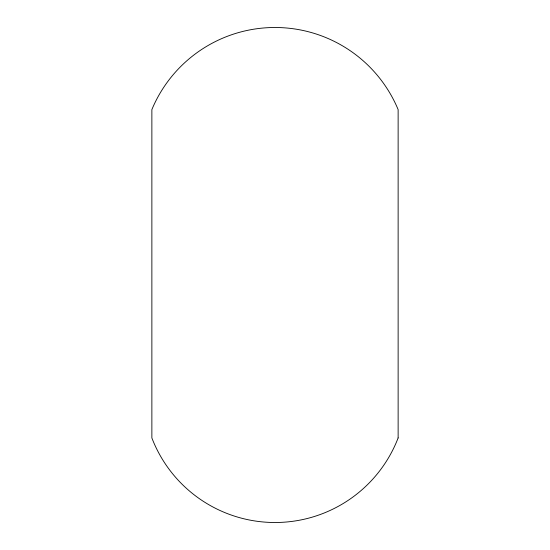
<?xml version="1.0" encoding="UTF-8"?>
<svg xmlns="http://www.w3.org/2000/svg" width="550" height="550" viewBox="0 0 550 550"><rect width="100%" height="100%" fill="white"/><g stroke="black" fill="none" stroke-linecap="round" stroke-linejoin="round"><path stroke-width="0.82" d="M398.131 437.938L398.131 109.588A133.389 133.389 0 0 0 151.869 109.588L151.869 437.938A131.924 131.924 0 0 0 398.131 437.938"/></g></svg>
